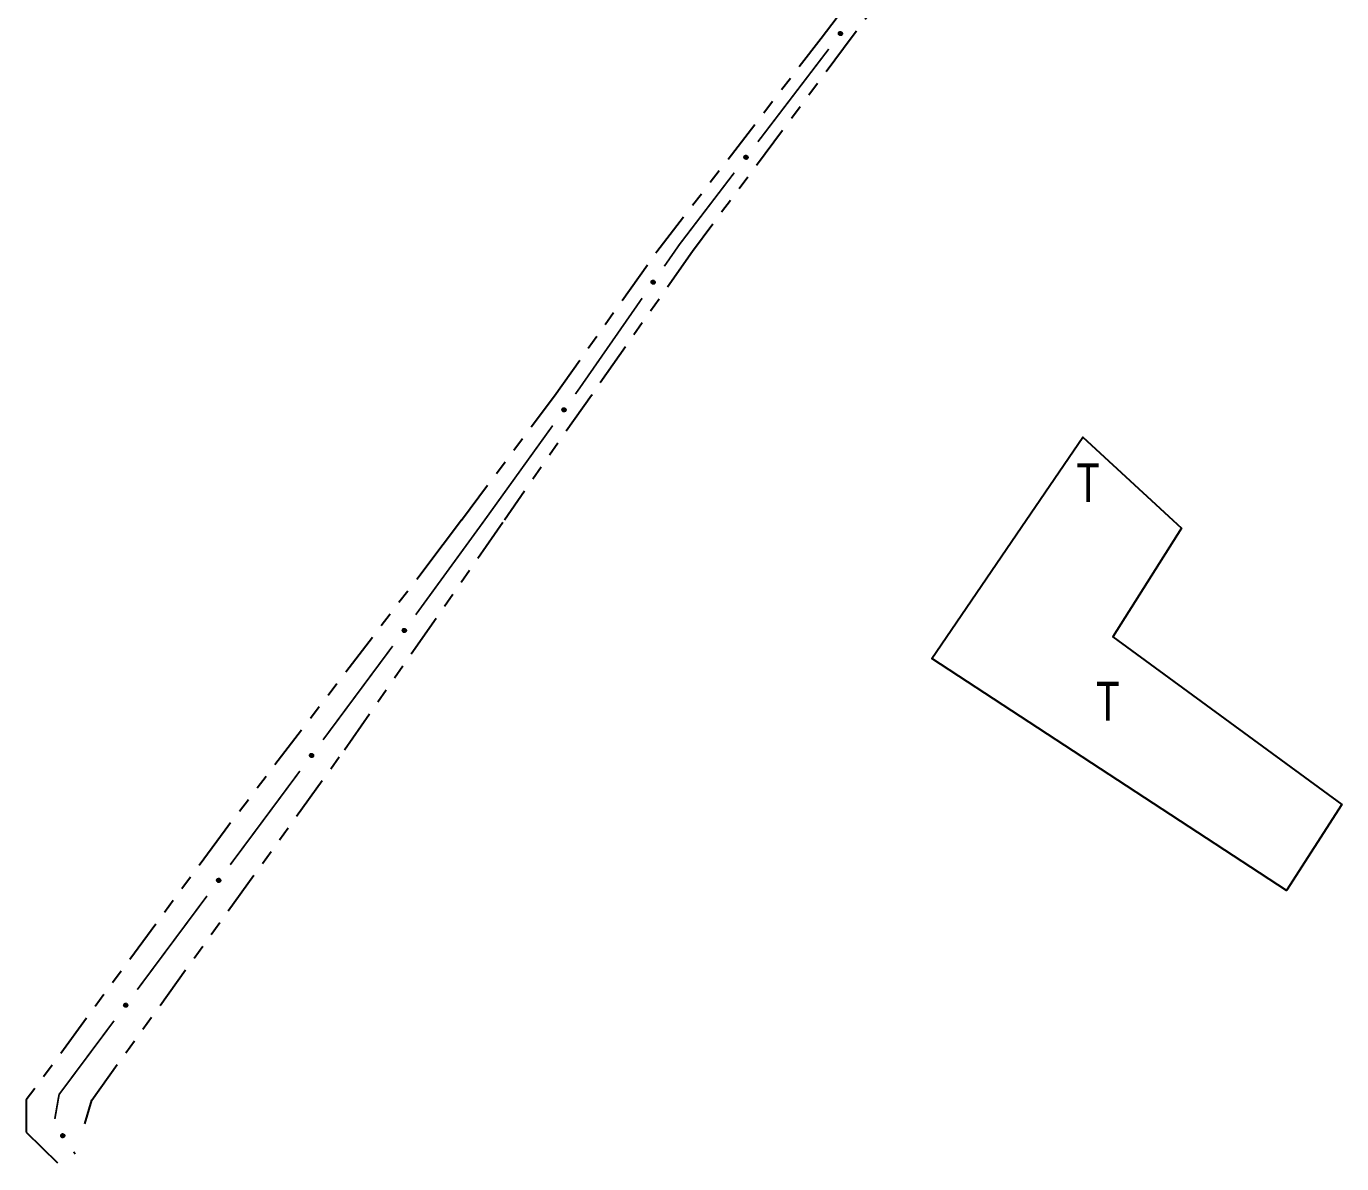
# Model space of a CAD drawing. Extents: x 208948 to 212966, y 4875285 to 4878160.
# Drawn here: x 209962.2 to 210097.4, y 4876689.5 to 4876806.4 of the extents above; entities that cross this region are included whole.
import ezdxf

# ---------------------------------------------------------------- set-up
doc = ezdxf.new("R2010")
doc.units = 0
doc.header["$LTSCALE"] = 1.5
doc.header["$MEASUREMENT"] = 0
doc.linetypes.add('TRACO_25', pattern=[8, 3, -1, 1, -1, 1, -1])
for name, color, linetype in [('HD-TANQUE-PC', 170, 'CONTINUOUS'), ('SV-EIXO-RUA-N-PAV', 6, 'CONTINUOUS'), ('SV-RUA-NAO-PAV', 7, 'CONTINUOUS')]:
    doc.layers.add(name, color=color, linetype=linetype)
doc.styles.add('ARIAL', font='ARIAL.SHX')

msp = doc.modelspace()

# ---------------------------------------------------------------- linework, layer by layer
at = {"layer": 'HD-TANQUE-PC', "linetype": 'Continuous'}
for points in [[(210064.9202, 4876755.63591, 12.459727), (210070.744271, 4876764.17461, 12.459727), (210080.013787, 4876755.635457, 12.545528)], [(210080.013787, 4876755.635457, 12.545528), (210080.886498, 4876754.831508, 12.545528), (210073.848829, 4876743.648045, 12.030723), (210097.353018, 4876726.422265, 12.052173), (210091.694859, 4876717.579528, 12.566978), (210055.22899, 4876741.427581, 12.609879), (210064.9202, 4876755.63591, 12.459727)]]:
    msp.add_polyline3d(points, dxfattribs=at)
at = {"layer": 'SV-EIXO-RUA-N-PAV'}
for points in [[(210045.675128, 4876805.617107), (210045.667183, 4876805.665365), (210045.670222, 4876805.708466), (210045.683105, 4876805.743684), (210045.702603, 4876805.771838), (210045.725795, 4876805.798393), (210045.755084, 4876805.820008), (210045.792906, 4876805.836797), (210045.84126, 4876805.845107), (210045.885208, 4876805.839091), (210045.920411, 4876805.828309), (210045.950938, 4876805.809667), (210045.976358, 4876805.786705), (210045.997804, 4876805.755539), (210046.014444, 4876805.717044), (210046.021623, 4876805.66822), (210046.018353, 4876805.625986), (210046.004999, 4876805.592248), (210045.986063, 4876805.561677), (210045.962061, 4876805.534849), (210045.933188, 4876805.513798), (210045.8944, 4876805.497114), (210045.846117, 4876805.490666), (210045.803956, 4876805.493447), (210045.770039, 4876805.506324), (210045.740361, 4876805.525644), (210045.713444, 4876805.548581), (210045.69049, 4876805.577119), (210045.675128, 4876805.617107)], [(210035.966769, 4876792.901274), (210035.959582, 4876792.949651), (210035.963298, 4876792.992699), (210035.976732, 4876793.027711), (210035.99667, 4876793.055555), (210036.020276, 4876793.081743), (210036.0499, 4876793.102895), (210036.087981, 4876793.119088), (210036.13646, 4876793.126638), (210036.180308, 4876793.119933), (210036.215337, 4876793.1086), (210036.245568, 4876793.089481), (210036.270625, 4876793.066123), (210036.291579, 4876793.034624), (210036.307612, 4876792.995873), (210036.314024, 4876792.946942), (210036.310092, 4876792.904764), (210036.296209, 4876792.87124), (210036.276796, 4876792.84097), (210036.252376, 4876792.814523), (210036.223176, 4876792.793927), (210036.18413, 4876792.777854), (210036.135752, 4876792.772165), (210036.09364, 4876792.775607), (210036.05993, 4876792.789015), (210036.030559, 4876792.808798), (210036.004004, 4876792.832155), (210035.981502, 4876792.86105), (210035.966769, 4876792.901274)], [(210026.430908, 4876780.051517), (210026.421562, 4876780.099524), (210026.423347, 4876780.142695), (210026.435199, 4876780.178274), (210026.45387, 4876780.206982), (210026.476279, 4876780.234201), (210026.504927, 4876780.256659), (210026.542244, 4876780.274541), (210026.590336, 4876780.284254), (210026.634441, 4876780.27952), (210026.669943, 4876780.269766), (210026.701, 4876780.252021), (210026.727077, 4876780.229808), (210026.74942, 4876780.199279), (210026.767173, 4876780.161284), (210026.77577, 4876780.11269), (210026.77373, 4876780.070378), (210026.761362, 4876780.036266), (210026.743325, 4876780.005157), (210026.720113, 4876779.977643), (210026.691865, 4876779.95576), (210026.653578, 4876779.937955), (210026.605503, 4876779.930105), (210026.563279, 4876779.931658), (210026.529002, 4876779.943543), (210026.498775, 4876779.961991), (210026.471201, 4876779.984136), (210026.447427, 4876780.011993), (210026.430908, 4876780.051517)], [(210017.264206, 4876766.940306), (210017.255649, 4876766.98846), (210017.258141, 4876767.031595), (210017.270575, 4876767.066974), (210017.289715, 4876767.095373), (210017.312568, 4876767.122221), (210017.34158, 4876767.144205), (210017.379186, 4876767.161473), (210017.427431, 4876767.170396), (210017.471451, 4876767.164938), (210017.506789, 4876767.154604), (210017.53755, 4876767.136351), (210017.563259, 4876767.113714), (210017.585099, 4876767.082822), (210017.602226, 4876767.044542), (210017.610025, 4876766.995812), (210017.607291, 4876766.95354), (210017.594366, 4876766.919635), (210017.57582, 4876766.888826), (210017.55216, 4876766.861697), (210017.523557, 4876766.84028), (210017.484983, 4876766.823105), (210017.436785, 4876766.816046), (210017.394593, 4876766.818291), (210017.360516, 4876766.830737), (210017.330595, 4876766.849678), (210017.303388, 4876766.872272), (210017.280074, 4876766.900516), (210017.264206, 4876766.940306)], [(210001.19485, 4876744.360092), (210001.202689, 4876744.311816), (210001.199556, 4876744.268722), (210001.186597, 4876744.233531), (210001.167037, 4876744.205421), (210001.143787, 4876744.178916), (210001.114451, 4876744.157365), (210001.076593, 4876744.140658), (210001.028221, 4876744.132454), (210000.984286, 4876744.138566), (210000.949106, 4876744.149425), (210000.91862, 4876744.168133), (210000.89325, 4876744.19115), (210000.871872, 4876744.222363), (210000.855316, 4876744.260894), (210000.848243, 4876744.309734), (210000.851605, 4876744.351961), (210000.865034, 4876744.385669), (210000.884035, 4876744.416199), (210000.908096, 4876744.442974), (210000.937015, 4876744.463963), (210000.975839, 4876744.480562), (210001.024137, 4876744.486904), (210001.066291, 4876744.484032), (210001.10018, 4876744.471081), (210001.129816, 4876744.451696), (210001.156683, 4876744.4287), (210001.179574, 4876744.400113), (210001.19485, 4876744.360092)], [(209991.65802, 4876731.512957), (209991.665859, 4876731.464681), (209991.662726, 4876731.421587), (209991.649767, 4876731.386397), (209991.630207, 4876731.358286), (209991.606957, 4876731.331781), (209991.577621, 4876731.31023), (209991.539763, 4876731.293524), (209991.491391, 4876731.285319), (209991.447456, 4876731.291431), (209991.412276, 4876731.30229), (209991.38179, 4876731.320998), (209991.35642, 4876731.344015), (209991.335042, 4876731.375228), (209991.318486, 4876731.413759), (209991.311413, 4876731.462599), (209991.314775, 4876731.504826), (209991.328204, 4876731.538534), (209991.347205, 4876731.569064), (209991.371266, 4876731.595839), (209991.400185, 4876731.616828), (209991.439009, 4876731.633427), (209991.487307, 4876731.639769), (209991.529461, 4876731.636897), (209991.56335, 4876731.623946), (209991.592985, 4876731.604562), (209991.619853, 4876731.581566), (209991.642744, 4876731.552978), (209991.65802, 4876731.512957)], [(209982.115043, 4876718.67022), (209982.122823, 4876718.621934), (209982.119636, 4876718.578844), (209982.106633, 4876718.54367), (209982.087038, 4876718.515584), (209982.063756, 4876718.489108), (209982.034393, 4876718.467594), (209981.996514, 4876718.450934), (209981.948131, 4876718.44279), (209981.904204, 4876718.448956), (209981.869038, 4876718.459859), (209981.838575, 4876718.478605), (209981.813234, 4876718.501653), (209981.791895, 4876718.532893), (209981.775387, 4876718.571445), (209981.768375, 4876718.620293), (209981.771789, 4876718.662516), (209981.785259, 4876718.696208), (209981.804299, 4876718.726714), (209981.828393, 4876718.753459), (209981.857338, 4876718.774412), (209981.896183, 4876718.790963), (209981.944488, 4876718.797245), (209981.986639, 4876718.79432), (209982.020511, 4876718.781327), (209982.050123, 4876718.761906), (209982.076962, 4876718.738876), (209982.099818, 4876718.71026), (209982.115043, 4876718.67022)], [(209972.562241, 4876705.834957), (209972.570021, 4876705.786671), (209972.566834, 4876705.743581), (209972.553831, 4876705.708407), (209972.534236, 4876705.680321), (209972.510954, 4876705.653845), (209972.481591, 4876705.632331), (209972.443712, 4876705.615671), (209972.395329, 4876705.607527), (209972.351402, 4876705.613693), (209972.316236, 4876705.624596), (209972.285773, 4876705.643342), (209972.260432, 4876705.666391), (209972.239093, 4876705.69763), (209972.222584, 4876705.736182), (209972.215573, 4876705.78503), (209972.218987, 4876705.827253), (209972.232457, 4876705.860945), (209972.251497, 4876705.891451), (209972.275591, 4876705.918196), (209972.304536, 4876705.939149), (209972.343381, 4876705.9557), (209972.391686, 4876705.961982), (209972.433837, 4876705.959057), (209972.467709, 4876705.946064), (209972.497321, 4876705.926643), (209972.52416, 4876705.903613), (209972.547015, 4876705.874997), (209972.562241, 4876705.834957)], [(209965.927686, 4876692.551993), (209965.975856, 4876692.543523), (209966.015523, 4876692.526394), (209966.044496, 4876692.502585), (209966.064612, 4876692.47487), (209966.081998, 4876692.444198), (209966.092705, 4876692.409407), (209966.096034, 4876692.36816), (209966.087877, 4876692.31978), (209966.067659, 4876692.280298), (209966.045836, 4876692.250645), (209966.018144, 4876692.228005), (209965.988065, 4876692.211614), (209965.951558, 4876692.201688), (209965.909726, 4876692.198722), (209965.861276, 4876692.208102), (209965.822503, 4876692.225161), (209965.795084, 4876692.248927), (209965.772499, 4876692.27691), (209965.755125, 4876692.308437), (209965.744812, 4876692.342649), (209965.741901, 4876692.384773), (209965.751793, 4876692.43247), (209965.768366, 4876692.471336), (209965.79174, 4876692.499082), (209965.819791, 4876692.520696), (209965.850343, 4876692.538508), (209965.884868, 4876692.550727), (209965.927686, 4876692.551993)]]:
    msp.add_lwpolyline(points, close=True, dxfattribs=at)
for points in [[(210045.667183, 4876805.665365), (210045.755084, 4876805.820008)], [(210045.668809, 4876805.689942), (210045.735972, 4876805.801495)], [(210045.670222, 4876805.708466), (210045.725795, 4876805.798393)], [(210045.671868, 4876805.643569), (210045.769938, 4876805.822204)], [(210045.675128, 4876805.617107), (210045.792906, 4876805.836797)], [(210045.684755, 4876805.59672), (210045.816501, 4876805.837)], [(210045.69049, 4876805.577119), (210045.84126, 4876805.845107)], [(210045.704892, 4876805.56657), (210045.860155, 4876805.838674)], [(210045.713444, 4876805.548581), (210045.885208, 4876805.839091)], [(210045.728272, 4876805.54081), (210045.898419, 4876805.830759)], [(210045.740361, 4876805.525644), (210045.920411, 4876805.828309)], [(210045.757091, 4876805.517817), (210045.936731, 4876805.816021)], [(210045.770039, 4876805.506324), (210045.950938, 4876805.809667)], [(210045.789679, 4876805.50222), (210045.962258, 4876805.795461)], [(210045.803956, 4876805.493447), (210045.976358, 4876805.786705)], [(210045.827132, 4876805.493207), (210045.985114, 4876805.766695)], [(210045.846117, 4876805.490666), (210045.997804, 4876805.755539)], [(210045.87131, 4876805.497887), (210046.004726, 4876805.733539)], [(210045.8944, 4876805.497114), (210046.014444, 4876805.717044)], [(210045.915153, 4876805.511299), (210046.013797, 4876805.686117)], [(210045.933188, 4876805.513798), (210046.021623, 4876805.66822)], [(210045.949693, 4876805.528192), (210046.016569, 4876805.641652)], [(210045.962061, 4876805.534849), (210046.018353, 4876805.625986)], [(210035.959582, 4876792.949651), (210036.0499, 4876793.102895)], [(210035.961595, 4876792.9742), (210036.0305, 4876793.084684)], [(210035.963298, 4876792.992699), (210036.020276, 4876793.081743)], [(210035.963925, 4876792.927784), (210036.064788, 4876793.104858)], [(210035.966769, 4876792.901274), (210036.087981, 4876793.119088)], [(210035.976075, 4876792.880739), (210036.111577, 4876793.11892)], [(210035.981502, 4876792.86105), (210036.13646, 4876793.126638)], [(210035.995736, 4876792.850276), (210036.155252, 4876793.11991)], [(210036.004004, 4876792.832155), (210036.180308, 4876793.119933)], [(210036.018709, 4876792.824152), (210036.193386, 4876793.111395)], [(210036.030559, 4876792.808798), (210036.215337, 4876793.1086)], [(210036.047164, 4876792.80071), (210036.231463, 4876793.096057)], [(210036.05993, 4876792.789015), (210036.245568, 4876793.089481)], [(210036.079502, 4876792.784603), (210036.256664, 4876793.075099)], [(210036.09364, 4876792.775607), (210036.270625, 4876793.066123)], [(210036.116809, 4876792.775003), (210036.279065, 4876793.045978)], [(210036.135752, 4876792.772165), (210036.291579, 4876793.034624)], [(210036.161055, 4876792.77899), (210036.298155, 4876793.012518)], [(210036.18413, 4876792.777854), (210036.307612, 4876792.995873)], [(210036.205104, 4876792.791711), (210036.306479, 4876792.964959)], [(210036.223176, 4876792.793927), (210036.314024, 4876792.946942)], [(210036.239905, 4876792.80806), (210036.308553, 4876792.920457)], [(210036.252376, 4876792.814523), (210036.310092, 4876792.904764)], [(210026.421562, 4876780.099524), (210026.504927, 4876780.256659)], [(210026.422473, 4876780.124139), (210026.486362, 4876780.237597)], [(210026.423347, 4876780.142695), (210026.476279, 4876780.234201)], [(210026.42688, 4876780.077874), (210026.519711, 4876780.259287)], [(210026.430908, 4876780.051517), (210026.542244, 4876780.274541)], [(210026.441124, 4876780.03142), (210026.565824, 4876780.27543)], [(210026.447427, 4876780.011993), (210026.590336, 4876780.284254)], [(210026.46213, 4876780.001868), (210026.609411, 4876780.278374)], [(210026.471201, 4876779.984136), (210026.634441, 4876780.27952)], [(210026.48625, 4876779.976799), (210026.647889, 4876780.271575)], [(210026.498775, 4876779.961991), (210026.669943, 4876780.269766)], [(210026.515725, 4876779.954654), (210026.686614, 4876780.257958)], [(210026.529002, 4876779.943543), (210026.701, 4876780.252021)], [(210026.548753, 4876779.940012), (210026.712728, 4876780.23815)], [(210026.563279, 4876779.931658), (210026.727077, 4876780.229808)], [(210026.586452, 4876779.932092), (210026.736411, 4876780.210061)], [(210026.605503, 4876779.930105), (210026.74942, 4876780.199279)], [(210026.630475, 4876779.938056), (210026.75698, 4876780.17749)], [(210026.653578, 4876779.937955), (210026.767173, 4876780.161284)], [(210026.67391, 4876779.952737), (210026.767426, 4876780.130351)], [(210026.691865, 4876779.95576), (210026.77577, 4876780.11269)], [(210026.707944, 4876779.970628), (210026.77149, 4876780.085986)], [(210026.720113, 4876779.977643), (210026.77373, 4876780.070378)], [(210017.255649, 4876766.98846), (210017.34158, 4876767.144205)], [(210017.256963, 4876767.013055), (210017.322705, 4876767.125451)], [(210017.258141, 4876767.031595), (210017.312568, 4876767.122221)], [(210017.26061, 4876766.966725), (210017.356406, 4876767.14659)], [(210017.264206, 4876766.940306), (210017.379186, 4876767.161473)], [(210017.274091, 4876766.920043), (210017.402777, 4876767.161975)], [(210017.280074, 4876766.900516), (210017.427431, 4876767.170396)], [(210017.294609, 4876766.890151), (210017.446406, 4876767.164204)], [(210017.303388, 4876766.872272), (210017.471451, 4876767.164938)], [(210017.318314, 4876766.864689), (210017.484767, 4876767.156775)], [(210017.330595, 4876766.849678), (210017.506789, 4876767.154604)], [(210017.347423, 4876766.842064), (210017.523264, 4876767.142524)], [(210017.360516, 4876766.830737), (210017.53755, 4876767.136351)], [(210017.380205, 4876766.826882), (210017.549049, 4876767.12229)], [(210017.394593, 4876766.818291), (210017.563259, 4876767.113714)], [(210017.41777, 4876766.818345), (210017.572269, 4876767.093816)], [(210017.436785, 4876766.816046), (210017.585099, 4876767.082822)], [(210017.461885, 4876766.823586), (210017.5923, 4876767.060912)], [(210017.484983, 4876766.823105), (210017.602226, 4876767.044542)], [(210017.505555, 4876766.837552), (210017.601971, 4876767.013609)], [(210017.523557, 4876766.84028), (210017.610025, 4876766.995812)], [(210017.539877, 4876766.854882), (210017.605308, 4876766.969183)], [(210017.55216, 4876766.861697), (210017.607291, 4876766.95354)], [(210000.937015, 4876744.463963), (210000.848243, 4876744.309734)], [(210000.908096, 4876744.442974), (210000.851605, 4876744.351961)], [(210000.920479, 4876744.449605), (210000.853356, 4876744.33629)], [(210000.975839, 4876744.480562), (210000.855316, 4876744.260894)], [(210000.955055, 4876744.466423), (210000.856031, 4876744.29182)], [(210000.998928, 4876744.479738), (210000.864998, 4876744.244378)], [(210001.024137, 4876744.486904), (210000.871872, 4876744.222363)], [(210001.043116, 4876744.484322), (210000.884538, 4876744.211179)], [(210001.066291, 4876744.484032), (210000.89325, 4876744.19115)], [(210001.080549, 4876744.475228), (210000.907331, 4876744.182363)], [(210001.10018, 4876744.471081), (210000.91862, 4876744.168133)], [(210001.113103, 4876744.45956), (210000.932813, 4876744.161748)], [(210001.129816, 4876744.451696), (210000.949106, 4876744.149425)], [(210001.141872, 4876744.436504), (210000.971093, 4876744.146927)], [(210001.156683, 4876744.4287), (210000.984286, 4876744.138566)], [(210001.165196, 4876744.410693), (210001.00934, 4876744.138928)], [(210001.179574, 4876744.400113), (210001.028221, 4876744.132454)], [(210001.185267, 4876744.380499), (210001.052997, 4876744.140507)], [(210001.19485, 4876744.360092), (210001.076593, 4876744.140658)], [(210001.198052, 4876744.333622), (210001.099592, 4876744.155201)], [(210001.202689, 4876744.311816), (210001.114451, 4876744.157365)], [(210001.201009, 4876744.287242), (210001.133604, 4876744.175837)], [(210001.199556, 4876744.268722), (210001.143787, 4876744.178916)], [(209991.439009, 4876731.633427), (209991.318486, 4876731.413759)], [(209991.462098, 4876731.632603), (209991.328168, 4876731.397243)], [(209991.487307, 4876731.639769), (209991.335042, 4876731.375228)], [(209991.506286, 4876731.637188), (209991.347708, 4876731.364045)], [(209991.529461, 4876731.636897), (209991.35642, 4876731.344015)], [(209991.400185, 4876731.616828), (209991.311413, 4876731.462599)], [(209991.371266, 4876731.595839), (209991.314775, 4876731.504826)], [(209991.383649, 4876731.60247), (209991.316526, 4876731.489156)], [(209991.418225, 4876731.619288), (209991.319201, 4876731.444685)], [(209991.543719, 4876731.628093), (209991.370501, 4876731.335229)], [(209991.56335, 4876731.623946), (209991.38179, 4876731.320998)], [(209991.576273, 4876731.612425), (209991.395983, 4876731.314613)], [(209991.592985, 4876731.604562), (209991.412276, 4876731.30229)], [(209991.605041, 4876731.589369), (209991.434263, 4876731.299792)], [(209991.619853, 4876731.581566), (209991.447456, 4876731.291431)], [(209991.628366, 4876731.563558), (209991.47251, 4876731.291793)], [(209991.642744, 4876731.552978), (209991.491391, 4876731.285319)], [(209991.648437, 4876731.533364), (209991.516167, 4876731.293373)], [(209991.65802, 4876731.512957), (209991.539763, 4876731.293524)], [(209991.661221, 4876731.486487), (209991.562762, 4876731.308066)], [(209991.665859, 4876731.464681), (209991.577621, 4876731.31023)], [(209991.664179, 4876731.440107), (209991.596774, 4876731.328702)], [(209991.662726, 4876731.421587), (209991.606957, 4876731.331781)], [(209981.857338, 4876718.774412), (209981.768375, 4876718.620293)], [(209981.828393, 4876718.753459), (209981.771789, 4876718.662516)], [(209981.840784, 4876718.760074), (209981.77352, 4876718.646844)], [(209981.896183, 4876718.790963), (209981.775387, 4876718.571445)], [(209981.875381, 4876718.776849), (209981.77614, 4876718.602369)], [(209981.91927, 4876718.79011), (209981.785048, 4876718.554917)], [(209981.944488, 4876718.797245), (209981.791895, 4876718.532893)], [(209981.963464, 4876718.794639), (209981.804546, 4876718.521694)], [(209981.986639, 4876718.79432), (209981.813234, 4876718.501653)], [(209982.000886, 4876718.785498), (209981.827304, 4876718.492849)], [(209982.020511, 4876718.781327), (209981.838575, 4876718.478605)], [(209982.03342, 4876718.76979), (209981.85276, 4876718.472202)], [(209982.050123, 4876718.761906), (209981.869038, 4876718.459859)], [(209982.06216, 4876718.746698), (209981.891022, 4876718.457333)], [(209982.076962, 4876718.738876), (209981.904204, 4876718.448956)], [(209982.085452, 4876718.720858), (209981.929258, 4876718.449287)], [(209982.099818, 4876718.71026), (209981.948131, 4876718.44279)], [(209982.105486, 4876718.690639), (209981.972918, 4876718.450812)], [(209982.115043, 4876718.67022), (209981.996514, 4876718.450934)], [(209982.118212, 4876718.643746), (209982.019531, 4876718.465448)], [(209982.122823, 4876718.621934), (209982.034393, 4876718.467594)], [(209982.121112, 4876718.597363), (209982.053568, 4876718.486041)], [(209982.119636, 4876718.578844), (209982.063756, 4876718.489108)], [(209972.343381, 4876705.9557), (209972.222584, 4876705.736182)], [(209972.366468, 4876705.954847), (209972.232246, 4876705.719654)], [(209972.391686, 4876705.961982), (209972.239093, 4876705.69763)], [(209972.410662, 4876705.959377), (209972.251744, 4876705.686431)], [(209972.433837, 4876705.959057), (209972.260432, 4876705.666391)], [(209972.448084, 4876705.950236), (209972.274502, 4876705.657587)], [(209972.304536, 4876705.939149), (209972.215573, 4876705.78503)], [(209972.275591, 4876705.918196), (209972.218987, 4876705.827253)], [(209972.287982, 4876705.924812), (209972.220718, 4876705.811581)], [(209972.322579, 4876705.941586), (209972.223338, 4876705.767107)], [(209972.467709, 4876705.946064), (209972.285773, 4876705.643342)], [(209972.480618, 4876705.934527), (209972.299958, 4876705.636939)], [(209972.497321, 4876705.926643), (209972.316236, 4876705.624596)], [(209972.509358, 4876705.911436), (209972.33822, 4876705.622071)], [(209972.52416, 4876705.903613), (209972.351402, 4876705.613693)], [(209972.53265, 4876705.885595), (209972.376456, 4876705.614024)], [(209972.547015, 4876705.874997), (209972.395329, 4876705.607527)], [(209972.552684, 4876705.855376), (209972.420116, 4876705.615549)], [(209972.562241, 4876705.834957), (209972.443712, 4876705.615671)], [(209972.56541, 4876705.808483), (209972.466729, 4876705.630185)], [(209972.570021, 4876705.786671), (209972.481591, 4876705.632331)], [(209972.56831, 4876705.7621), (209972.500766, 4876705.650778)], [(209972.566834, 4876705.743581), (209972.510954, 4876705.653845)], [(209965.751793, 4876692.43247), (209965.951558, 4876692.201688)], [(209965.760472, 4876692.449545), (209965.966284, 4876692.209972)], [(209965.768366, 4876692.471336), (209965.988065, 4876692.211614)], [(209965.781369, 4876692.481907), (209966.000993, 4876692.222023)], [(209965.79174, 4876692.499082), (209966.018144, 4876692.228005)], [(209965.80687, 4876692.507498), (209966.028841, 4876692.239309)], [(209965.819791, 4876692.520696), (209966.045836, 4876692.250645)], [(209965.838103, 4876692.527086), (209966.055425, 4876692.270588)], [(209965.850343, 4876692.538508), (209966.067659, 4876692.280298)], [(209965.870148, 4876692.540627), (209966.075555, 4876692.304077)], [(209965.884868, 4876692.550727), (209966.087877, 4876692.31978)], [(209965.905263, 4876692.549653), (209966.088418, 4876692.345827)], [(209965.927686, 4876692.551993), (209966.096034, 4876692.36816)], [(209965.953737, 4876692.546314), (209966.089862, 4876692.394662)], [(209965.975856, 4876692.543523), (209966.092705, 4876692.409407)], [(209965.99851, 4876692.533856), (209966.081558, 4876692.433568)], [(209966.015523, 4876692.526394), (209966.081998, 4876692.444198)], [(209965.741901, 4876692.384773), (209965.909726, 4876692.198722)], [(209965.744812, 4876692.342649), (209965.861276, 4876692.208102)], [(209965.748421, 4876692.360495), (209965.880755, 4876692.209566)], [(209965.750271, 4876692.406307), (209965.928507, 4876692.202435)], [(209965.752934, 4876692.322312), (209965.837877, 4876692.221662)], [(209965.755125, 4876692.308437), (209965.822503, 4876692.225161)]]:
    msp.add_lwpolyline(points, dxfattribs=at)
at = {"layer": 'SV-EIXO-RUA-N-PAV', "const_width": 0.18}
for points in [[(210037.355159, 4876794.538301), (210044.637382, 4876804.076079)], [(210029.306246, 4876783.996361), (210034.927751, 4876791.359041)], [(210027.744598, 4876781.749075), (210028.885899, 4876783.391461)], [(210028.885899, 4876783.391461), (210029.306246, 4876783.996361)], [(210018.981548, 4876769.138632), (210025.461996, 4876778.464303)], [(210018.605567, 4876768.616084), (210018.981548, 4876769.138632)], [(210009.260843, 4876755.628546), (210016.269386, 4876765.3692)], [(210009.260843, 4876755.628546), (210002.198854, 4876745.926572)], [(209999.828716, 4876742.704446), (209992.676094, 4876733.069095)], [(209990.291886, 4876729.857311), (209986.119523, 4876724.23669)], [(209985.653922, 4876723.609475), (209983.135052, 4876720.22509)], [(209986.119523, 4876724.23669), (209985.653922, 4876723.609475)], [(209980.746851, 4876717.016275), (209973.58225, 4876707.389827)], [(209971.162854, 4876704.139097), (209965.813675, 4876696.966334)], [(209971.194049, 4876704.181012), (209971.162854, 4876704.139097)], [(209965.545171, 4876696.606295), (209965.108103, 4876694.093153)], [(209965.813675, 4876696.966334), (209965.545171, 4876696.606295)], [(209967.042071, 4876690.717428), (209967.204941, 4876690.477913)]]:
    msp.add_lwpolyline(points, dxfattribs=at)
at = {"layer": 'SV-RUA-NAO-PAV', "linetype": 'TRACO_25'}
for points in [[(210061.598766, 4876822.122217, 14.03743), (210068.067771, 4876831.156097, 14.086999), (210064.81116, 4876828.458846, 14.086999), (210059.96676, 4876822.801615, 14.086999), (210047.062931, 4876805.35039, 14.086999), (210030.649335, 4876783.282966, 13.913506), (210020.24399, 4876768.472376, 16.193707), (210011.3036, 4876755.637522, 12.588428)], [(210006.895623, 4876755.637655, 12.888732), (210016.448919, 4876768.43804, 14.086999), (210026.979039, 4876783.262426, 14.086999), (210043.868633, 4876805.210818, 14.086999), (210058.298497, 4876824.158785, 14.086999)], [(210006.895623, 4876755.637655, 12.888732), (210005.025545, 4876753.131953, 12.888732), (209982.611592, 4876723.782916, 12.910182), (209962.177601, 4876696.040724, 12.309575), (209962.178047, 4876692.733312, 12.373926), (209965.478816, 4876689.492239, 12.373926)], [(209968.201475, 4876693.591429, 12.373926), (209968.89744, 4876696.034274, 12.373926), (209994.869994, 4876732.045383, 12.373926), (210011.3036, 4876755.637522, 12.588428)]]:
    msp.add_polyline3d(points, dxfattribs=at)

# ---------------------------------------------------------------- texts
at = {"layer": 'HD-TANQUE-PC', "style": 'ARIAL', "width": 0.7}
for p in [(210070.096051, 4876757.506468, 12.824381), (210072.129533, 4876735.046993, 12.052173)]:
    msp.add_text('T', height=4, dxfattribs=at).set_placement(p)

doc.saveas('drawing.dxf')
